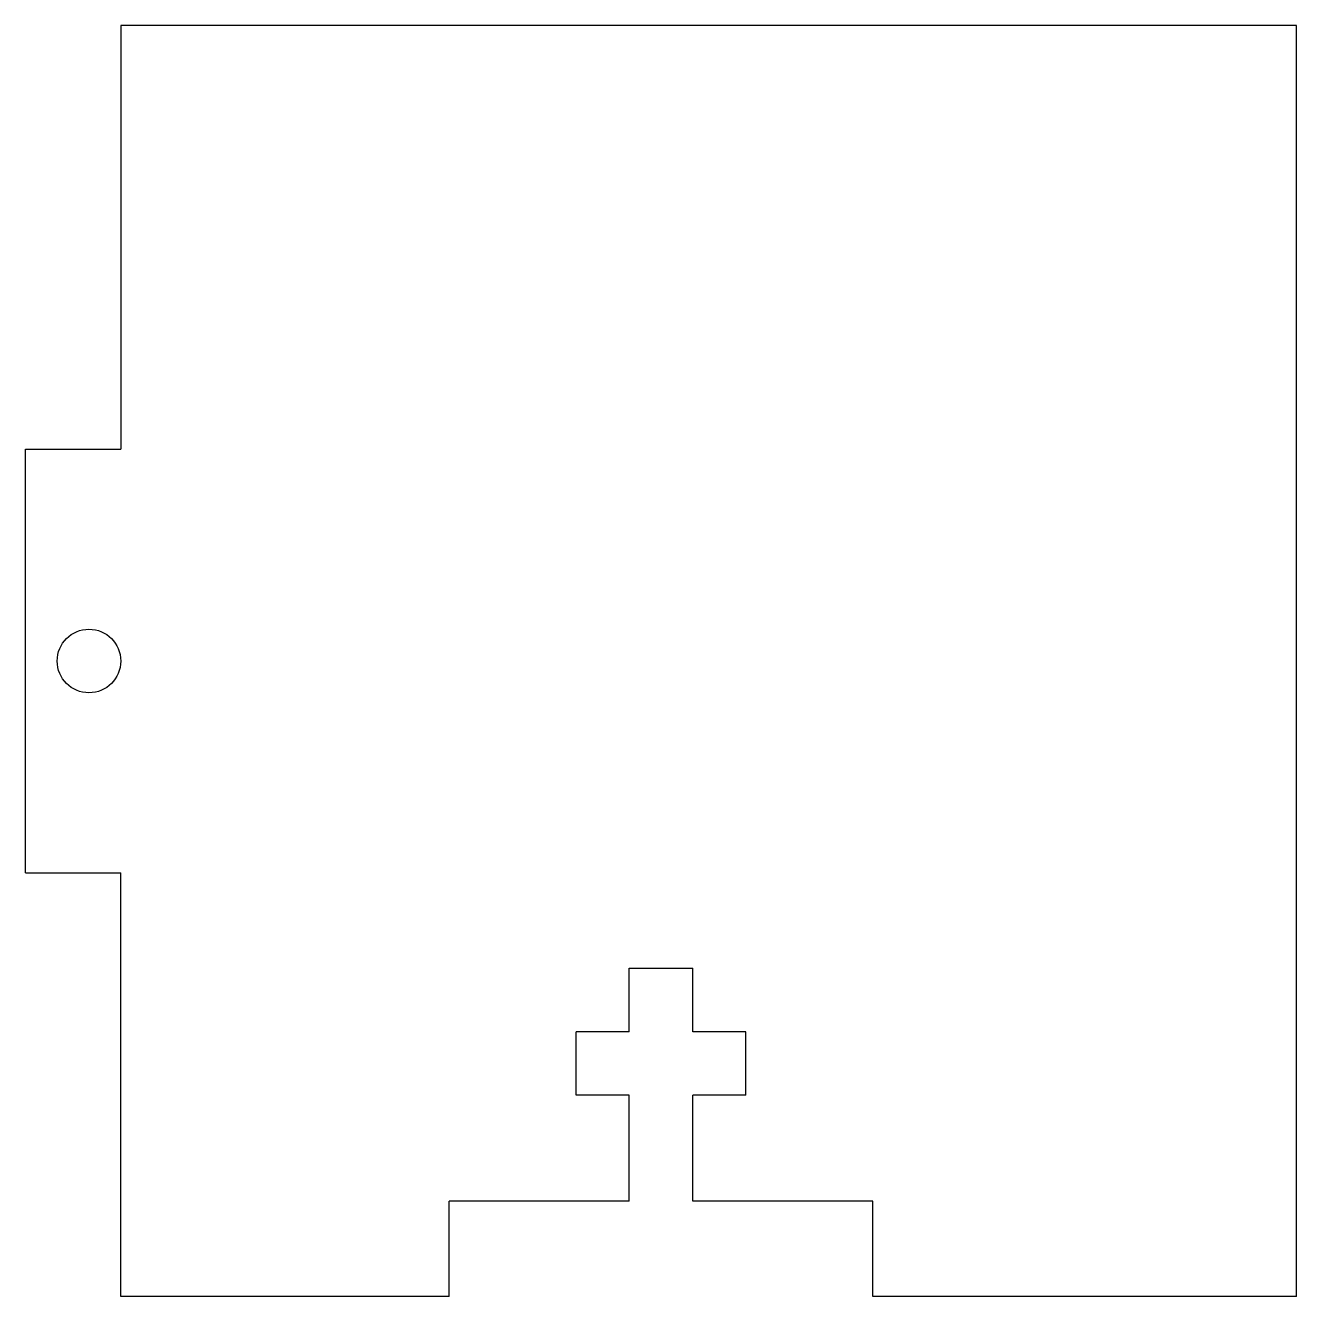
# Model space of a CAD drawing. Extents: x -64 to -4, y 3.7 to 63.7.
import ezdxf

# ---------------------------------------------------------------- set-up
doc = ezdxf.new("R2010")
doc.units = 0
doc.header["$MEASUREMENT"] = 0
doc.layers.add('VISIBLE', color=7, linetype='CONTINUOUS')

msp = doc.modelspace()

# ---------------------------------------------------------------- linework, layer by layer
at = {"layer": 'VISIBLE'}
for p, q in [((-3.969, 63.744), (-59.469, 63.744)), ((-59.469, 63.744), (-59.469, 43.744)), ((-3.969, 3.744), (-3.969, 63.744)), ((-63.969, 43.744), (-59.469, 43.744)), ((-63.969, 23.744), (-63.969, 43.744)), ((-63.969, 23.744), (-59.469, 23.744)), ((-59.469, 3.744), (-59.469, 23.744)), ((-35.469, 16.244), (-35.469, 19.244)), ((-35.469, 19.244), (-32.469, 19.244)), ((-32.469, 16.244), (-32.469, 19.244)), ((-37.969, 13.244), (-37.969, 16.244)), ((-35.469, 16.244), (-37.969, 16.244)), ((-29.969, 16.244), (-32.469, 16.244)), ((-29.969, 13.244), (-29.969, 16.244)), ((-35.469, 13.244), (-37.969, 13.244)), ((-35.469, 8.244), (-35.469, 13.244)), ((-29.969, 13.244), (-32.469, 13.244)), ((-32.469, 8.244), (-32.469, 13.244)), ((-35.469, 8.244), (-43.969, 8.244)), ((-43.969, 3.744), (-43.969, 8.244)), ((-23.969, 8.244), (-32.469, 8.244)), ((-23.969, 3.744), (-23.969, 8.244)), ((-43.969, 3.744), (-59.469, 3.744)), ((-3.969, 3.744), (-23.969, 3.744))]:
    msp.add_line(p, q, dxfattribs=at)
msp.add_circle((-60.969, 33.744), 1.5, dxfattribs=at)

doc.saveas('drawing.dxf')
